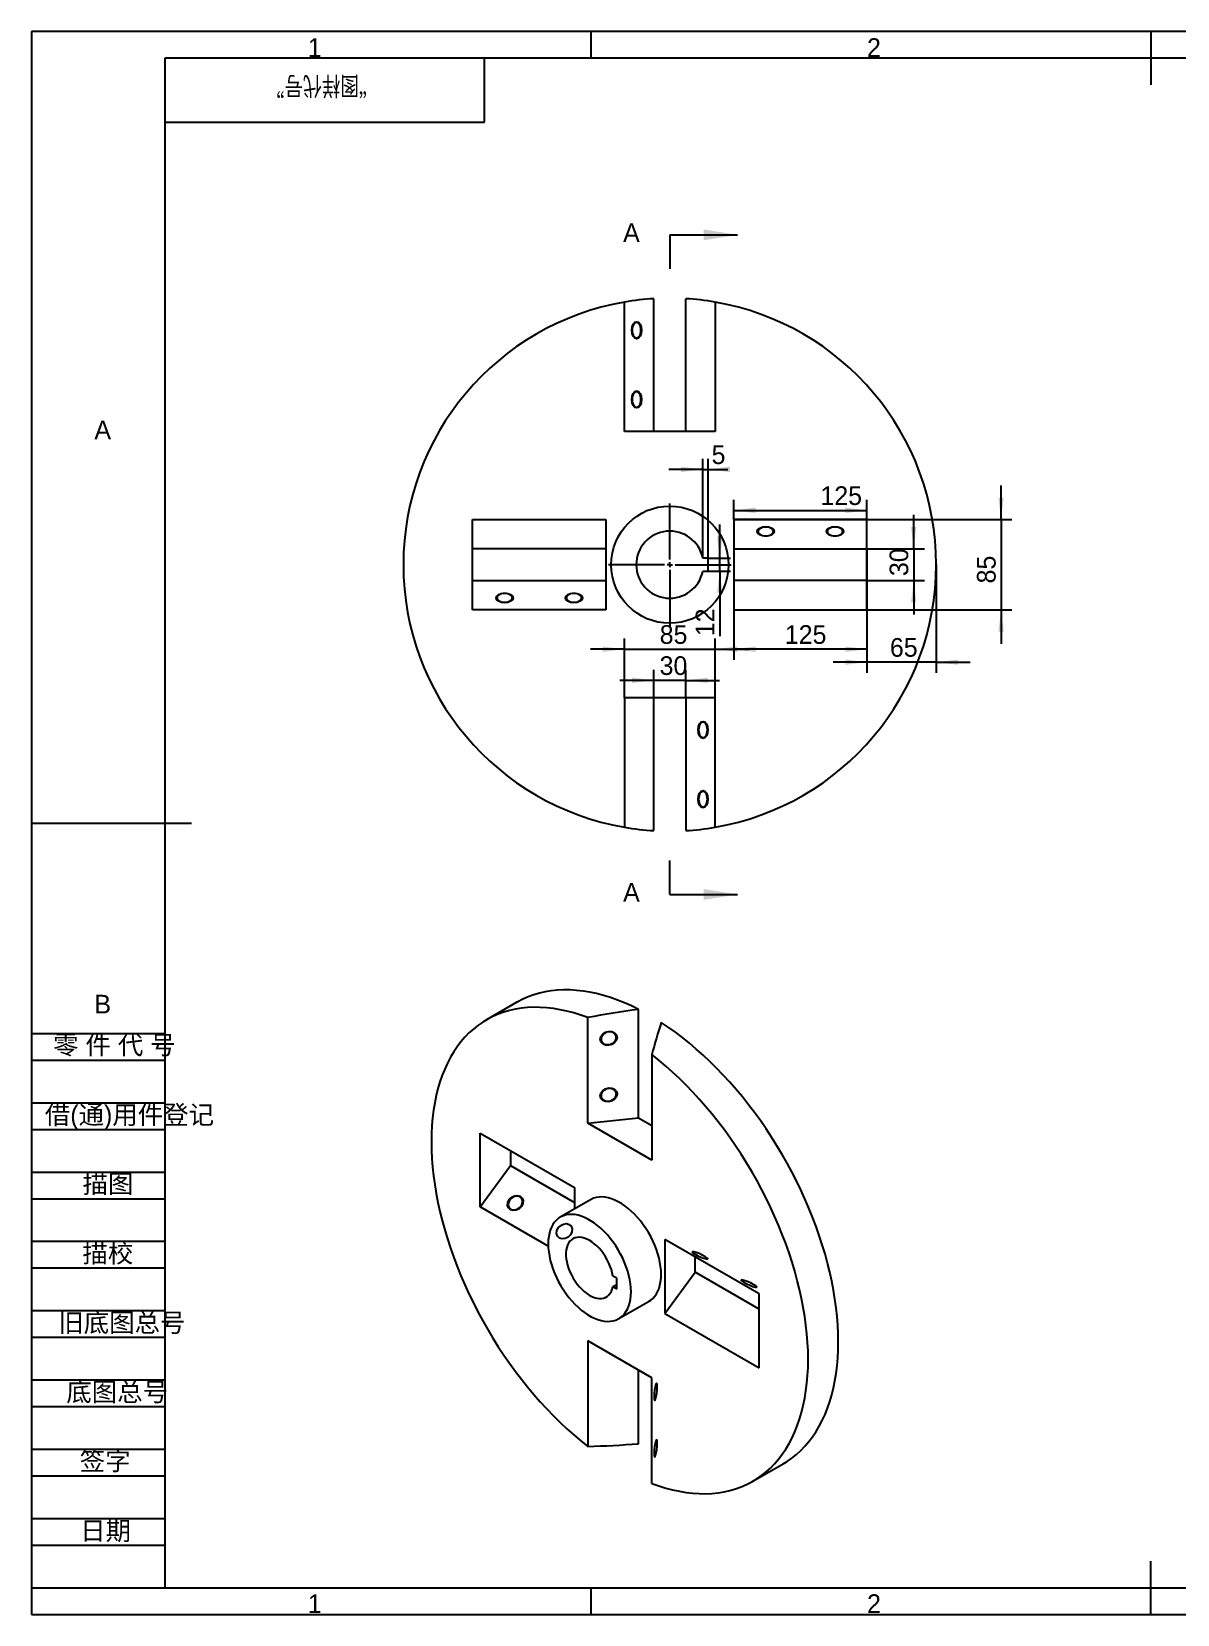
# Model space of a CAD drawing. Header units: millimetres. Extents: x 0 to 2150, y 0 to 1485.
# Drawn here: x 0 to 1075, y 0 to 1485 of the extents above; entities that cross this region are included whole.
import ezdxf

# ---------------------------------------------------------------- set-up
doc = ezdxf.new("R2010")
doc.units = ezdxf.units.MM
doc.header["$LTSCALE"] = 5
doc.linetypes.add('CENTERX2', pattern=[20.32, 12.7, -2.54, 2.54, -2.54])
for name, color, linetype in [('1轮廓实线层', 7, 'Continuous'), ('2细线层', 4, 'Continuous'), ('3中心线层', 1, 'CENTERX2'), ('5剖面线层', 2, 'Continuous'), ('6文字层', 3, 'Continuous')]:
    doc.layers.add(name, color=color, linetype=linetype)
doc.styles.add('SLDTEXTSTYLE0', font='')
doc.styles.add('SLDTEXTSTYLE1', font='')
doc.styles.add('SLDTEXTSTYLE2', font='')
doc.styles.get('SLDTEXTSTYLE0').set_extended_font_data('汉仪长仿宋体')
doc.styles.get('SLDTEXTSTYLE1').set_extended_font_data('汉仪长仿宋体')
doc.styles.get('SLDTEXTSTYLE2').set_extended_font_data('长仿宋体')
doc.dimstyles.new('SLDDIMSTYLE0', dxfattribs={"dimtxt": 17.5, "dimasz": 20.4, "dimexe": 0, "dimexo": 0.0625, "dimgap": 4.375, "dimtad": 2, "dimrnd": 1e-09, "dimzin": 12, "dimdsep": 46, "dimtxsty": 'SLDTEXTSTYLE0', "dimsah": 1, "dimcen": 0.09, "dimadec": 0, "dimazin": 3, "dimtfac": 1, "dimtmove": 0, "dimatfit": 0, "dimfxl": 1, "dimfrac": 2, "dimtolj": 1, "dimtzin": 12, "dimarcsym": 0})
doc.dimstyles.new('SLDDIMSTYLE1', dxfattribs={"dimtxt": 17.5, "dimasz": 20.4, "dimexe": 0, "dimexo": 0.0625, "dimgap": 4.375, "dimtad": 2, "dimrnd": 1e-09, "dimzin": 12, "dimdsep": 46, "dimtxsty": 'SLDTEXTSTYLE0', "dimsah": 1, "dimcen": 0.09, "dimadec": 0, "dimazin": 3, "dimtfac": 1, "dimtofl": 0, "dimtmove": 0, "dimatfit": 3, "dimfxl": 1, "dimfrac": 2, "dimtolj": 1, "dimtzin": 12, "dimarcsym": 0})

# ---------------------------------------------------------------- blocks, each defined once
blk = doc.blocks.new('_D')
at = {"layer": '2细线层'}
for p, q in [((583.8, 876.3), (552, 876.3)), ((583.8, 859.9), (583.8, 886.3)), ((613.8, 876.3), (583.8, 876.3)), ((613.8, 859.9), (613.8, 886.3)), ((613.8, 876.3), (645.5, 876.3))]:
    blk.add_line(p, q, dxfattribs=at)
for points in [[(583.8, 876.3), (563.4, 878.9), (563.4, 873.8)], [(613.8, 876.3), (634.2, 873.8), (634.2, 878.9)]]:
    blk.add_solid(points, dxfattribs=at)
at = {"layer": '2细线层', "insert": (589.2, 898.9, -40.1), "char_height": 17.5, "attachment_point": 1, "style": 'SLDTEXTSTYLE0'}
blk.add_mtext('30', dxfattribs=at)
blk = doc.blocks.new('_D_1')
at = {"layer": '2细线层'}
for p, q in [((556.3, 859.9), (556.3, 915.6)), ((641.3, 859.9), (641.3, 915.6)), ((556.3, 905.6), (524.5, 905.6)), ((556.3, 905.6), (641.3, 905.6)), ((641.3, 905.6), (673, 905.6))]:
    blk.add_line(p, q, dxfattribs=at)
for points in [[(556.3, 905.6), (535.9, 908.1), (535.9, 903)], [(641.3, 905.6), (661.7, 903), (661.7, 908.1)]]:
    blk.add_solid(points, dxfattribs=at)
at = {"layer": '2细线层', "insert": (589.3, 928.1, 0.1), "char_height": 17.5, "attachment_point": 1, "style": 'SLDTEXTSTYLE0'}
blk.add_mtext('85', dxfattribs=at)
blk = doc.blocks.new('_D_2')
at = {"layer": '2细线层'}
for p, q in [((658.8, 1027.4), (658.8, 1045.8)), ((783.8, 1027.4), (783.8, 1045.8)), ((658.8, 1035.8), (783.8, 1035.8))]:
    blk.add_line(p, q, dxfattribs=at)
for points in [[(658.8, 1035.8), (679.2, 1033.3), (679.2, 1038.4)], [(783.8, 1035.8), (763.4, 1038.4), (763.4, 1033.3)]]:
    blk.add_solid(points, dxfattribs=at)
at = {"layer": '2细线层', "insert": (740.1, 1058.4, 0.1), "char_height": 17.5, "attachment_point": 1, "style": 'SLDTEXTSTYLE0'}
blk.add_mtext('125', dxfattribs=at)
blk = doc.blocks.new('_D_3')
at = {"layer": '2细线层'}
for p, q in [((909.6, 1027.4), (909.6, 1059.1)), ((658.8, 1027.4), (919.6, 1027.4)), ((909.6, 1027.4), (909.6, 942.4)), ((658.8, 942.4), (919.6, 942.4)), ((909.6, 942.4), (909.6, 910.6))]:
    blk.add_line(p, q, dxfattribs=at)
for points in [[(909.6, 1027.4), (912.1, 1047.8), (907.1, 1047.8)], [(909.6, 942.4), (907.1, 922), (912.1, 922)]]:
    blk.add_solid(points, dxfattribs=at)
at = {"layer": '2细线层', "insert": (887, 967.3, 0.1), "char_height": 17.5, "attachment_point": 1, "rotation": 90, "style": 'SLDTEXTSTYLE0'}
blk.add_mtext('85', dxfattribs=at)
blk = doc.blocks.new('_D_4')
at = {"layer": '2细线层'}
for p, q in [((848.8, 984.9), (848.8, 883.4)), ((783.8, 942.4), (783.8, 883.4)), ((783.8, 893.4), (752, 893.4)), ((848.8, 893.4), (783.8, 893.4)), ((848.8, 893.4), (880.5, 893.4))]:
    blk.add_line(p, q, dxfattribs=at)
for points in [[(783.8, 893.4), (763.4, 895.9), (763.4, 890.9)], [(848.8, 893.4), (869.2, 890.9), (869.2, 895.9)]]:
    blk.add_solid(points, dxfattribs=at)
at = {"layer": '2细线层', "insert": (805.3, 916, 0.1), "char_height": 17.5, "attachment_point": 1, "style": 'SLDTEXTSTYLE0'}
blk.add_mtext('65', dxfattribs=at)
blk = doc.blocks.new('_D_5')
at = {"layer": '2细线层'}
for p, q in [((658.8, 999.9), (658.8, 895.6)), ((783.8, 999.9), (783.8, 895.6)), ((783.8, 905.6), (658.8, 905.6))]:
    blk.add_line(p, q, dxfattribs=at)
for points in [[(658.8, 905.6), (679.2, 903), (679.2, 908.1)], [(783.8, 905.6), (763.4, 908.1), (763.4, 903)]]:
    blk.add_solid(points, dxfattribs=at)
at = {"layer": '2细线层', "insert": (706.7, 928.1, -40.1), "char_height": 17.5, "attachment_point": 1, "style": 'SLDTEXTSTYLE0'}
blk.add_mtext('125', dxfattribs=at)
blk = doc.blocks.new('_D_6')
at = {"layer": '2细线层'}
for p, q in [((827.6, 999.9), (827.6, 1031.6)), ((783.8, 999.9), (837.6, 999.9)), ((827.6, 999.9), (827.6, 969.9)), ((783.8, 969.9), (837.6, 969.9)), ((827.6, 969.9), (827.6, 938.1))]:
    blk.add_line(p, q, dxfattribs=at)
for points in [[(827.6, 999.9), (830.1, 1020.3), (825.1, 1020.3)], [(827.6, 969.9), (825.1, 949.5), (830.1, 949.5)]]:
    blk.add_solid(points, dxfattribs=at)
at = {"layer": '2细线层', "insert": (805, 974.2, -40.1), "char_height": 17.5, "attachment_point": 1, "rotation": 90, "style": 'SLDTEXTSTYLE0'}
blk.add_mtext('30', dxfattribs=at)
blk = doc.blocks.new('_D_7')
at = {"layer": '2细线层'}
for p, q in [((629.7, 990.9), (629.7, 1084.3)), ((634.7, 990.9), (634.7, 1084.3)), ((629.7, 1074.3), (598, 1074.3)), ((629.7, 1074.3), (634.7, 1074.3)), ((634.7, 1074.3), (653.3, 1074.3))]:
    blk.add_line(p, q, dxfattribs=at)
for points in [[(629.7, 1074.3), (609.3, 1076.8), (609.3, 1071.7)], [(634.7, 1074.3), (655.1, 1071.7), (655.1, 1076.8)]]:
    blk.add_solid(points, dxfattribs=at)
at = {"layer": '2细线层', "insert": (638, 1096.8, 40.1), "char_height": 17.5, "attachment_point": 1, "style": 'SLDTEXTSTYLE0'}
blk.add_mtext('5', dxfattribs=at)
blk = doc.blocks.new('_D_8')
at = {"layer": '2细线层'}
for p, q in [((645.6, 990.9), (645.6, 1022.6)), ((634.7, 990.9), (655.6, 990.9)), ((645.6, 978.9), (645.6, 990.9)), ((634.7, 978.9), (655.6, 978.9)), ((645.6, 978.9), (645.6, 917.8))]:
    blk.add_line(p, q, dxfattribs=at)
for points in [[(645.6, 990.9), (648.2, 1011.3), (643.1, 1011.3)], [(645.6, 978.9), (643.1, 958.5), (648.2, 958.5)]]:
    blk.add_solid(points, dxfattribs=at)
at = {"layer": '2细线层', "insert": (623.1, 917.8, -39.9), "char_height": 17.5, "attachment_point": 1, "rotation": 90, "style": 'SLDTEXTSTYLE0'}
blk.add_mtext('12', dxfattribs=at)
blk = doc.blocks.new('SW_CENTERMARKSYMBOL_0')
at = {"layer": '3中心线层', "color": 0}
for p, q in [((0, 5), (0, 57.5)), ((-5, 0), (-57.5, 0)), ((0, 0), (-2.5, 0)), ((0, 0), (0, 2.5)), ((0, 0), (0, -2.5)), ((0, 0), (2.5, 0)), ((5, 0), (57.5, 0)), ((0, -5), (0, -57.5))]:
    blk.add_line(p, q, dxfattribs=at)

msp = doc.modelspace()

# ---------------------------------------------------------------- linework, layer by layer
at = {"layer": '1轮廓实线层'}
for p, q in [((583.777, 1109.886), (583.777, 1234.435)), ((613.777, 1109.886), (613.777, 1234.435)), ((556.277, 1109.886), (556.277, 1231.247)), ((641.277, 1231.247), (641.277, 1109.886)), ((641.277, 1109.886), (556.277, 1109.886)), ((413.777, 1027.386), (538.777, 1027.386)), ((413.777, 942.386), (413.777, 1027.386)), ((538.777, 1027.386), (538.777, 942.386)), ((783.777, 1027.386), (658.777, 1027.386)), ((658.777, 1027.386), (658.777, 942.386)), ((783.777, 942.386), (783.777, 1027.386)), ((538.777, 999.886), (413.777, 999.886)), ((658.777, 999.886), (783.777, 999.886)), ((634.7, 990.886), (629.7, 990.886)), ((634.7, 978.886), (634.7, 990.886)), ((413.777, 969.886), (538.777, 969.886)), ((629.7, 978.886), (634.7, 978.886)), ((783.777, 969.886), (658.777, 969.886)), ((538.777, 942.386), (413.777, 942.386)), ((658.777, 942.386), (783.777, 942.386)), ((641.277, 859.886), (556.277, 859.886)), ((556.277, 859.886), (556.277, 738.525)), ((583.777, 735.336), (583.777, 859.886)), ((613.777, 859.886), (613.777, 735.336)), ((641.277, 738.525), (641.277, 859.886)), ((455.096, 574.24), (426.812, 557.911)), ((569.48, 465.918), (569.48, 567.618)), ((521.75, 460.816), (521.75, 559.912)), ((581.854, 525.214), (581.854, 426.118)), ((521.75, 460.816), (569.48, 465.918)), ((581.854, 426.118), (521.75, 460.816)), ((569.48, 465.918), (581.854, 458.774)), ((420.987, 451.62), (509.376, 400.594)), ((420.987, 382.214), (420.987, 451.62)), ((449.271, 435.292), (449.271, 420.997)), ((420.987, 382.214), (449.271, 420.997)), ((449.271, 420.997), (509.376, 386.3)), ((524.304, 389.032), (496.02, 372.704)), ((509.376, 400.594), (509.376, 380.414)), ((484.667, 345.452), (420.987, 382.214)), ((682.617, 300.584), (594.228, 351.61)), ((594.228, 351.61), (594.228, 282.204)), ((622.513, 320.987), (622.513, 335.282)), ((548.919, 315.306), (545.384, 317.347)), ((548.919, 305.508), (548.919, 315.306)), ((594.228, 282.204), (622.513, 320.987)), ((682.617, 286.29), (622.513, 320.987)), ((545.384, 307.549), (548.919, 309.59)), ((545.384, 307.549), (548.919, 305.508)), ((682.617, 231.179), (682.617, 300.584)), ((551.015, 277.438), (579.3, 293.767)), ((594.228, 282.204), (682.617, 231.179)), ((581.854, 221.983), (521.75, 256.68)), ((521.75, 256.68), (521.75, 157.584)), ((569.48, 160.083), (569.48, 229.127)), ((581.854, 122.887), (581.854, 221.983)), ((676.792, 124.887), (705.076, 141.215))]:
    msp.add_line(p, q, dxfattribs=at)
at = {"layer": '1轮廓实线层', "flags": 128}
for points in [[(571.715, 1204.886), (571.612, 1206.499), (571.308, 1208.031), (570.819, 1209.406), (570.169, 1210.554), (569.39, 1211.418), (568.522, 1211.954), (567.608, 1212.136), (566.694, 1211.954), (565.826, 1211.418), (565.047, 1210.554), (564.396, 1209.406), (563.907, 1208.031), (563.603, 1206.499), (563.5, 1204.886), (563.603, 1203.272), (563.907, 1201.74), (564.396, 1200.365), (565.047, 1199.217), (565.826, 1198.354), (566.694, 1197.817), (567.608, 1197.636), (568.522, 1197.817), (569.39, 1198.354), (570.169, 1199.217), (570.819, 1200.365), (571.308, 1201.74), (571.612, 1203.272), (571.715, 1204.886)], [(571.715, 1139.886), (571.612, 1141.499), (571.308, 1143.031), (570.819, 1144.406), (570.169, 1145.554), (569.39, 1146.418), (568.522, 1146.954), (567.608, 1147.136), (566.694, 1146.954), (565.826, 1146.418), (565.047, 1145.554), (564.396, 1144.406), (563.907, 1143.031), (563.603, 1141.499), (563.5, 1139.886), (563.603, 1138.272), (563.907, 1136.74), (564.396, 1135.365), (565.047, 1134.217), (565.826, 1133.354), (566.694, 1132.817), (567.608, 1132.636), (568.522, 1132.817), (569.39, 1133.354), (570.169, 1134.217), (570.819, 1135.365), (571.308, 1136.74), (571.612, 1138.272), (571.715, 1139.886)], [(688.777, 1011.948), (690.39, 1012.051), (691.923, 1012.354), (693.297, 1012.844), (694.445, 1013.494), (695.309, 1014.273), (695.845, 1015.141), (696.027, 1016.055), (695.845, 1016.969), (695.309, 1017.837), (694.445, 1018.616), (693.297, 1019.266), (691.923, 1019.756), (690.39, 1020.059), (688.777, 1020.162), (687.164, 1020.059), (685.631, 1019.756), (684.257, 1019.266), (683.109, 1018.616), (682.245, 1017.837), (681.709, 1016.969), (681.527, 1016.055), (681.709, 1015.141), (682.245, 1014.273), (683.109, 1013.494), (684.257, 1012.844), (685.631, 1012.354), (687.164, 1012.051), (688.777, 1011.948)], [(753.777, 1011.948), (755.39, 1012.051), (756.923, 1012.354), (758.297, 1012.844), (759.445, 1013.494), (760.309, 1014.273), (760.845, 1015.141), (761.027, 1016.055), (760.845, 1016.969), (760.309, 1017.837), (759.445, 1018.616), (758.297, 1019.266), (756.923, 1019.756), (755.39, 1020.059), (753.777, 1020.162), (752.164, 1020.059), (750.631, 1019.756), (749.257, 1019.266), (748.109, 1018.616), (747.245, 1017.837), (746.709, 1016.969), (746.527, 1016.055), (746.709, 1015.141), (747.245, 1014.273), (748.109, 1013.494), (749.257, 1012.844), (750.631, 1012.354), (752.164, 1012.051), (753.777, 1011.948)], [(443.777, 949.609), (445.39, 949.712), (446.923, 950.016), (448.297, 950.505), (449.445, 951.155), (450.309, 951.934), (450.845, 952.802), (451.027, 953.716), (450.845, 954.63), (450.309, 955.498), (449.445, 956.277), (448.297, 956.927), (446.923, 957.417), (445.39, 957.72), (443.777, 957.823), (442.164, 957.72), (440.631, 957.417), (439.257, 956.927), (438.109, 956.277), (437.245, 955.498), (436.709, 954.63), (436.527, 953.716), (436.709, 952.802), (437.245, 951.934), (438.109, 951.155), (439.257, 950.505), (440.631, 950.016), (442.164, 949.712), (443.777, 949.609)], [(508.777, 949.609), (510.39, 949.712), (511.923, 950.016), (513.297, 950.505), (514.445, 951.155), (515.309, 951.934), (515.845, 952.802), (516.027, 953.716), (515.845, 954.63), (515.309, 955.498), (514.445, 956.277), (513.297, 956.927), (511.923, 957.417), (510.39, 957.72), (508.777, 957.823), (507.164, 957.72), (505.631, 957.417), (504.257, 956.927), (503.109, 956.277), (502.245, 955.498), (501.709, 954.63), (501.527, 953.716), (501.709, 952.802), (502.245, 951.934), (503.109, 951.155), (504.257, 950.505), (505.631, 950.016), (507.164, 949.712), (508.777, 949.609)], [(634.054, 829.886), (633.951, 831.499), (633.647, 833.031), (633.158, 834.406), (632.507, 835.554), (631.729, 836.418), (630.86, 836.954), (629.946, 837.136), (629.033, 836.954), (628.164, 836.418), (627.386, 835.554), (626.735, 834.406), (626.246, 833.031), (625.942, 831.499), (625.839, 829.886), (625.942, 828.272), (626.246, 826.74), (626.735, 825.365), (627.386, 824.217), (628.164, 823.354), (629.033, 822.817), (629.946, 822.636), (630.86, 822.817), (631.729, 823.354), (632.507, 824.217), (633.158, 825.365), (633.647, 826.74), (633.951, 828.272), (634.054, 829.886)], [(634.054, 764.886), (633.951, 766.499), (633.647, 768.031), (633.158, 769.406), (632.507, 770.554), (631.729, 771.418), (630.86, 771.954), (629.946, 772.136), (629.033, 771.954), (628.164, 771.418), (627.386, 770.554), (626.735, 769.406), (626.246, 768.031), (625.942, 766.499), (625.839, 764.886), (625.942, 763.272), (626.246, 761.74), (626.735, 760.365), (627.386, 759.217), (628.164, 758.354), (629.033, 757.817), (629.946, 757.636), (630.86, 757.817), (631.729, 758.354), (632.507, 759.217), (633.158, 760.365), (633.647, 761.74), (633.951, 763.272), (634.054, 764.886)], [(569.48, 567.618), (562.824, 570.852), (556.193, 573.783), (549.596, 576.405), (543.043, 578.715), (536.543, 580.71), (530.104, 582.387), (523.737, 583.744), (517.451, 584.778), (511.253, 585.488), (505.154, 585.874), (499.162, 585.934), (493.285, 585.668), (487.532, 585.078), (481.911, 584.163), (476.43, 582.925), (471.096, 581.366), (465.919, 579.488), (460.904, 577.294), (456.059, 574.787), (455.096, 574.24)], [(521.75, 559.912), (515.182, 562.247), (508.666, 564.266), (502.212, 565.966), (495.829, 567.344), (489.526, 568.399), (483.312, 569.129), (477.196, 569.533), (471.187, 569.611), (465.294, 569.361), (459.524, 568.786), (453.886, 567.885), (448.389, 566.66), (443.039, 565.112), (437.845, 563.244), (432.815, 561.059), (427.954, 558.559), (423.271, 555.748), (418.772, 552.631), (414.464, 549.211), (410.352, 545.493), (406.442, 541.484), (402.741, 537.188), (399.253, 532.611), (395.983, 527.762), (392.936, 522.645), (390.117, 517.269), (387.529, 511.641), (385.176, 505.769), (383.062, 499.662), (381.19, 493.329), (379.561, 486.778), (378.179, 480.019), (377.046, 473.061), (376.163, 465.915), (375.531, 458.591), (375.152, 451.099), (375.025, 443.45), (375.152, 435.655), (375.531, 427.725), (376.163, 419.672), (377.046, 411.506), (378.179, 403.24), (379.561, 394.886), (381.19, 386.455), (383.062, 377.959), (385.176, 369.411), (387.529, 360.823), (390.117, 352.208), (392.936, 343.576), (395.983, 334.942), (399.253, 326.317), (402.741, 317.713), (406.442, 309.144), (410.352, 300.62), (414.464, 292.155), (418.772, 283.761), (423.271, 275.449), (427.954, 267.231), (432.815, 259.119), (437.845, 251.126), (443.039, 243.261), (448.389, 235.537), (453.886, 227.965), (459.524, 220.555), (465.294, 213.318), (471.187, 206.264), (477.196, 199.403), (483.312, 192.746), (489.526, 186.302), (495.829, 180.08), (502.212, 174.089), (508.666, 168.337), (515.182, 162.833), (521.75, 157.584)], [(705.076, 141.215), (708.782, 143.485), (713.266, 146.608), (717.561, 150.031), (721.659, 153.751), (725.555, 157.762), (729.244, 162.059), (732.721, 166.634), (735.979, 171.482), (739.015, 176.595), (741.825, 181.967), (744.404, 187.589), (746.748, 193.454), (748.855, 199.554), (750.721, 205.879), (752.343, 212.421), (753.72, 219.169), (754.849, 226.116), (755.729, 233.25), (756.359, 240.562), (756.737, 248.041), (756.863, 255.676), (756.737, 263.457), (756.359, 271.373), (755.729, 279.411), (754.849, 287.562), (753.72, 295.812), (752.343, 304.151), (750.721, 312.566), (748.855, 321.045), (746.748, 329.577), (744.404, 338.149), (741.825, 346.749), (739.015, 355.364), (735.979, 363.983), (732.721, 372.593), (729.244, 381.182), (725.555, 389.737), (721.659, 398.247), (717.561, 406.699), (713.266, 415.081), (708.782, 423.381), (704.114, 431.588), (699.269, 439.689), (694.254, 447.673), (689.076, 455.529), (683.743, 463.246), (678.262, 470.812), (672.641, 478.217), (666.888, 485.45), (661.011, 492.5), (655.019, 499.359), (648.919, 506.015), (642.722, 512.46), (636.435, 518.685), (630.068, 524.679), (623.63, 530.436), (617.129, 535.946), (610.576, 541.202), (603.979, 546.196), (597.348, 550.922), (590.693, 555.372)], [(548.544, 541.251), (548.366, 542.55), (547.838, 543.744), (546.989, 544.776), (545.86, 545.593), (544.509, 546.154), (543.002, 546.43), (541.416, 546.409), (539.829, 546.091), (538.323, 545.492), (536.971, 544.642), (535.842, 543.584), (534.993, 542.371), (534.466, 541.064), (534.287, 539.727), (534.466, 538.429), (534.993, 537.234), (535.842, 536.202), (536.971, 535.386), (538.323, 534.825), (539.829, 534.548), (541.416, 534.569), (543.002, 534.887), (544.509, 535.486), (545.86, 536.336), (546.989, 537.394), (547.838, 538.607), (548.366, 539.915), (548.544, 541.251)], [(581.854, 122.887), (588.422, 120.552), (594.938, 118.533), (601.392, 116.833), (607.775, 115.454), (614.078, 114.399), (620.292, 113.669), (626.408, 113.265), (632.417, 113.188), (638.31, 113.437), (644.08, 114.013), (649.718, 114.913), (655.215, 116.139), (660.565, 117.686), (665.759, 119.554), (670.789, 121.74), (675.65, 124.24), (680.333, 127.05), (684.832, 130.168), (689.14, 133.588), (693.252, 137.305), (697.162, 141.315), (700.863, 145.611), (704.351, 150.187), (707.621, 155.037), (710.668, 160.154), (713.487, 165.53), (716.075, 171.158), (718.428, 177.029), (720.542, 183.136), (722.414, 189.47), (724.043, 196.021), (725.425, 202.78), (726.558, 209.737), (727.441, 216.883), (728.073, 224.207), (728.452, 231.699), (728.579, 239.348), (728.452, 247.143), (728.073, 255.073), (727.441, 263.127), (726.558, 271.292), (725.425, 279.558), (724.043, 287.913), (722.414, 296.344), (720.542, 304.839), (718.428, 313.387), (716.075, 321.975), (713.487, 330.591), (710.668, 339.222), (707.621, 347.857), (704.351, 356.482), (700.863, 365.085), (697.162, 373.655), (693.252, 382.178), (689.14, 390.643), (684.832, 399.038), (680.333, 407.35), (675.65, 415.568), (670.789, 423.679), (665.759, 431.673), (660.565, 439.537), (655.215, 447.261), (649.718, 454.834), (644.08, 462.244), (638.31, 469.481), (632.417, 476.535), (626.408, 483.395), (620.292, 490.052), (614.078, 496.496), (607.775, 502.719), (601.392, 508.71), (594.938, 514.462), (588.422, 519.966), (581.854, 525.214)], [(548.544, 488.176), (548.366, 489.474), (547.838, 490.669), (546.989, 491.701), (545.86, 492.518), (544.509, 493.078), (543.002, 493.355), (541.416, 493.334), (539.829, 493.016), (538.323, 492.417), (536.971, 491.567), (535.842, 490.509), (534.993, 489.296), (534.466, 487.988), (534.287, 486.652), (534.466, 485.354), (534.993, 484.159), (535.842, 483.127), (536.971, 482.311), (538.323, 481.75), (539.829, 481.473), (541.416, 481.494), (543.002, 481.812), (544.509, 482.411), (545.86, 483.261), (546.989, 484.319), (547.838, 485.532), (548.366, 486.84), (548.544, 488.176)], [(449.63, 380.155), (450.876, 379.641), (452.272, 379.444), (453.748, 379.573), (455.228, 380.022), (456.64, 380.768), (457.912, 381.773), (458.981, 382.988), (459.792, 384.351), (460.306, 385.794), (460.496, 387.245), (460.353, 388.631), (459.885, 389.882), (459.113, 390.936), (458.079, 391.74), (456.832, 392.253), (455.436, 392.45), (453.961, 392.321), (452.48, 391.873), (451.068, 391.127), (449.796, 390.122), (448.728, 388.907), (447.916, 387.544), (447.402, 386.1), (447.212, 384.65), (447.355, 383.264), (447.824, 382.012), (448.595, 380.959), (449.63, 380.155)], [(590.693, 318.948), (590.567, 322.635), (590.189, 326.443), (589.563, 330.348), (588.691, 334.325), (587.581, 338.348), (586.238, 342.39), (584.672, 346.426), (582.893, 350.43), (580.912, 354.375), (578.743, 358.236), (576.398, 361.987), (573.895, 365.605), (571.247, 369.067), (568.474, 372.348), (565.593, 375.429), (562.622, 378.29), (559.581, 380.911), (556.49, 383.275), (553.368, 385.369), (550.236, 387.177), (547.114, 388.688), (544.023, 389.892), (540.982, 390.782), (538.011, 391.352), (535.13, 391.598), (532.357, 391.518), (529.709, 391.113), (527.206, 390.386), (524.861, 389.341), (524.304, 389.032)], [(562.409, 302.62), (562.282, 306.306), (561.905, 310.115), (561.278, 314.02), (560.407, 317.997), (559.297, 322.02), (557.954, 326.062), (556.388, 330.098), (554.609, 334.102), (552.628, 338.047), (550.458, 341.908), (548.114, 345.659), (545.61, 349.277), (542.963, 352.738), (540.19, 356.02), (537.309, 359.101), (534.338, 361.961), (531.297, 364.582), (528.205, 366.947), (525.084, 369.04), (521.952, 370.848), (518.83, 372.36), (515.739, 373.564), (512.698, 374.454), (509.727, 375.024), (506.845, 375.269), (504.072, 375.19), (501.425, 374.785), (498.921, 374.058), (496.577, 373.013), (494.407, 371.657), (492.427, 369.999), (490.648, 368.049), (489.082, 365.821), (487.739, 363.329), (486.628, 360.588), (485.757, 357.618), (485.13, 354.436), (484.753, 351.063), (484.627, 347.522), (484.753, 343.836), (485.13, 340.028), (485.757, 336.122), (486.628, 332.145), (487.739, 328.123), (489.082, 324.08), (490.648, 320.044), (492.427, 316.04), (494.407, 312.095), (496.577, 308.235), (498.921, 304.483), (501.425, 300.865), (504.072, 297.404), (506.845, 294.122), (509.727, 291.041), (512.698, 288.181), (515.739, 285.56), (518.83, 283.195), (521.952, 281.102), (525.084, 279.294), (528.205, 277.783), (531.297, 276.578), (534.338, 275.688), (537.309, 275.118), (540.19, 274.873), (542.963, 274.952), (545.61, 275.357), (548.114, 276.085), (550.458, 277.13), (552.628, 278.485), (554.609, 280.143), (556.388, 282.093), (557.954, 284.321), (559.297, 286.813), (560.407, 289.554), (561.278, 292.525), (561.905, 295.707), (562.282, 299.079), (562.409, 302.62)], [(545.384, 317.347), (544.804, 320.357), (543.979, 323.422), (542.919, 326.505), (541.636, 329.571), (540.145, 332.586), (538.463, 335.515), (536.609, 338.323), (534.604, 340.98), (532.472, 343.453), (530.237, 345.715), (527.925, 347.74), (525.562, 349.504), (523.175, 350.987), (520.793, 352.172), (518.442, 353.046), (516.149, 353.598), (513.941, 353.822), (511.843, 353.716), (509.879, 353.28), (508.072, 352.52), (506.442, 351.444), (505.009, 350.066), (503.789, 348.4), (502.795, 346.465), (502.04, 344.285), (501.532, 341.884), (501.276, 339.29), (501.276, 336.532), (501.532, 333.643), (502.04, 330.654), (502.795, 327.602), (503.789, 324.521), (505.009, 321.446), (506.442, 318.412), (508.072, 315.456), (509.879, 312.609), (511.843, 309.906), (513.941, 307.378), (516.149, 305.052), (518.442, 302.957), (520.793, 301.116), (523.175, 299.551), (525.562, 298.279), (527.925, 297.314), (530.237, 296.669), (532.472, 296.351), (534.604, 296.362), (536.609, 296.704), (538.463, 297.372), (540.145, 298.358), (541.636, 299.651), (542.919, 301.237), (543.979, 303.096), (544.804, 305.208), (545.384, 307.549)], [(579.3, 293.767), (580.912, 294.814), (582.893, 296.472), (584.672, 298.421), (586.238, 300.649), (587.581, 303.141), (588.691, 305.882), (589.563, 308.853), (590.189, 312.035), (590.567, 315.407), (590.693, 318.948)]]:
    msp.add_lwpolyline(points, dxfattribs=at)
at = {"layer": '1轮廓实线层'}
msp.add_circle((598.777, 984.886), 55, dxfattribs=at)
for radius, start, end in [(250, 93.439813, 99.787819), (250, 80.212181, 86.560187), (250, 99.787819, 260.212181), (250, 279.787819, 80.212181), (31.5, 10.980575, 349.019425), (250, 260.212181, 266.560187), (250, 273.439813, 279.787819)]:
    msp.add_arc((598.777, 984.886), radius, start, end, dxfattribs=at)
for major_axis, ratio, start_param, end_param in [((433.037, 59.21), 0.46368123, 1.56751691, 1.67831052), ((63.777, 322.99), 0.15133184, 0.97691619, 1.0877098), ((433.037, 59.21), 0.46368123, 4.47824384, 4.58903745)]:
    msp.add_ellipse((595.514, 366.634), major_axis=major_axis, ratio=ratio, start_param=start_param, end_param=end_param, dxfattribs=at)
at = {"layer": '2细线层'}
for p, q in [((2100, 1485), (0, 1485)), ((0, 1485), (0, 0)), ((525, 1460), (525, 1485)), ((1050, 1485), (1050, 1460)), ((2075, 1460), (125, 1460)), ((125, 1460), (125, 25)), ((425, 1400), (425, 1460)), ((1050, 1460), (1050, 1435)), ((125, 1400), (425, 1400)), ((0, 742.5), (125, 742.5)), ((125, 742.5), (150, 742.5)), ((0, 545), (125, 545)), ((0, 520), (125, 520)), ((0, 480), (125, 480)), ((0, 455), (125, 455)), ((0, 415), (125, 415)), ((0, 390), (125, 390)), ((0, 350), (125, 350)), ((0, 325), (125, 325)), ((0, 285), (125, 285)), ((0, 260), (125, 260)), ((0, 220), (125, 220)), ((0, 195), (125, 195)), ((0, 155), (125, 155)), ((0, 130), (125, 130)), ((0, 90), (125, 90)), ((0, 65), (125, 65)), ((1050, 25), (1050, 50)), ((0, 25), (2075, 25)), ((525, 0), (525, 25)), ((1050, 0), (1050, 25)), ((0, 0), (2100, 0))]:
    msp.add_line(p, q, dxfattribs=at)
at = {"layer": '2细线层', "flags": 128}
for points in [[(567.608, 1212.886), (569.342, 1212.277), (570.812, 1210.542), (571.795, 1207.947), (572.14, 1204.886), (571.795, 1201.824), (570.812, 1199.229), (569.342, 1197.495), (567.608, 1196.886), (565.873, 1197.495), (564.403, 1199.229), (563.42, 1201.824), (563.075, 1204.886), (563.42, 1207.947), (564.403, 1210.542), (565.873, 1212.277), (567.608, 1212.886)], [(567.608, 1147.886), (569.342, 1147.277), (570.812, 1145.542), (571.795, 1142.947), (572.14, 1139.886), (571.795, 1136.824), (570.812, 1134.229), (569.342, 1132.495), (567.608, 1131.886), (565.873, 1132.495), (564.403, 1134.229), (563.42, 1136.824), (563.075, 1139.886), (563.42, 1142.947), (564.403, 1145.542), (565.873, 1147.277), (567.608, 1147.886)], [(688.777, 1011.523), (685.716, 1011.868), (683.12, 1012.85), (681.386, 1014.321), (680.777, 1016.055), (681.386, 1017.789), (683.12, 1019.26), (685.716, 1020.242), (688.777, 1020.587), (691.839, 1020.242), (694.434, 1019.26), (696.168, 1017.789), (696.777, 1016.055), (696.168, 1014.321), (694.434, 1012.85), (691.839, 1011.868), (688.777, 1011.523)], [(753.777, 1011.523), (750.716, 1011.868), (748.12, 1012.85), (746.386, 1014.321), (745.777, 1016.055), (746.386, 1017.789), (748.12, 1019.26), (750.716, 1020.242), (753.777, 1020.587), (756.839, 1020.242), (759.434, 1019.26), (761.168, 1017.789), (761.777, 1016.055), (761.168, 1014.321), (759.434, 1012.85), (756.839, 1011.868), (753.777, 1011.523)], [(443.777, 958.248), (446.839, 957.903), (449.434, 956.921), (451.168, 955.451), (451.777, 953.716), (451.168, 951.982), (449.434, 950.511), (446.839, 949.529), (443.777, 949.184), (440.716, 949.529), (438.12, 950.511), (436.386, 951.982), (435.777, 953.716), (436.386, 955.451), (438.12, 956.921), (440.716, 957.903), (443.777, 958.248)], [(508.777, 958.248), (511.839, 957.903), (514.434, 956.921), (516.168, 955.451), (516.777, 953.716), (516.168, 951.982), (514.434, 950.511), (511.839, 949.529), (508.777, 949.184), (505.716, 949.529), (503.12, 950.511), (501.386, 951.982), (500.777, 953.716), (501.386, 955.451), (503.12, 956.921), (505.716, 957.903), (508.777, 958.248)], [(629.946, 821.886), (628.212, 822.495), (626.742, 824.229), (625.759, 826.824), (625.414, 829.886), (625.759, 832.947), (626.742, 835.542), (628.212, 837.277), (629.946, 837.886), (631.681, 837.277), (633.151, 835.542), (634.134, 832.947), (634.479, 829.886), (634.134, 826.824), (633.151, 824.229), (631.681, 822.495), (629.946, 821.886)], [(629.946, 756.886), (628.212, 757.495), (626.742, 759.229), (625.759, 761.824), (625.414, 764.886), (625.759, 767.947), (626.742, 770.542), (628.212, 772.277), (629.946, 772.886), (631.681, 772.277), (633.151, 770.542), (634.134, 767.947), (634.479, 764.886), (634.134, 761.824), (633.151, 759.229), (631.681, 757.495), (629.946, 756.886)], [(541.416, 547.022), (544.426, 546.846), (546.978, 545.703), (548.683, 543.766), (549.282, 541.33), (548.683, 538.766), (546.978, 536.465), (544.426, 534.776), (541.416, 533.957), (538.405, 534.132), (535.853, 535.276), (534.148, 537.213), (533.549, 539.648), (534.148, 542.212), (535.853, 544.514), (538.405, 546.203), (541.416, 547.022)], [(541.416, 493.946), (544.426, 493.771), (546.978, 492.628), (548.683, 490.691), (549.282, 488.255), (548.683, 485.691), (546.978, 483.39), (544.426, 481.701), (541.416, 480.882), (538.405, 481.057), (535.853, 482.2), (534.148, 484.137), (533.549, 486.573), (534.148, 489.137), (535.853, 491.439), (538.405, 493.127), (541.416, 493.946)], [(458.516, 392.339), (460.326, 390.603), (461.15, 388.158), (460.864, 385.376), (459.511, 382.682), (457.297, 380.484), (454.558, 379.118), (451.712, 378.792), (449.193, 379.556), (447.383, 381.292), (446.558, 383.737), (446.844, 386.518), (448.197, 389.213), (450.412, 391.41), (453.15, 392.776), (455.996, 393.102), (458.516, 392.339)], [(504.478, 365.806), (506.288, 364.07), (507.112, 361.625), (506.826, 358.843), (505.473, 356.148), (503.258, 353.951), (500.52, 352.585), (497.674, 352.259), (495.155, 353.022), (493.345, 354.759), (492.52, 357.204), (492.806, 359.985), (494.159, 362.68), (496.374, 364.877), (499.112, 366.243), (501.958, 366.569), (504.478, 365.806)], [(631.757, 335.83), (629.237, 337.156), (626.391, 338.435), (623.653, 339.47), (621.438, 340.105), (620.085, 340.243), (619.799, 339.863), (620.624, 339.022), (622.434, 337.849), (624.953, 336.523), (627.799, 335.244), (630.538, 334.209), (632.752, 333.574), (634.105, 333.436), (634.391, 333.816), (633.567, 334.657), (631.757, 335.83)], [(677.719, 309.297), (675.199, 310.623), (672.353, 311.901), (669.615, 312.937), (667.4, 313.572), (666.047, 313.71), (665.761, 313.329), (666.586, 312.489), (668.396, 311.316), (670.915, 309.989), (673.761, 308.711), (676.5, 307.676), (678.714, 307.041), (680.067, 306.903), (680.353, 307.283), (679.529, 308.124), (677.719, 309.297)], [(585.496, 202.307), (586.053, 204.542), (586.526, 207.431), (586.842, 210.535), (586.953, 213.381), (586.842, 215.535), (586.526, 216.67), (586.053, 216.612), (585.496, 215.372), (584.938, 213.137), (584.466, 210.247), (584.15, 207.144), (584.039, 204.298), (584.15, 202.144), (584.466, 201.009), (584.938, 201.067), (585.496, 202.307)], [(585.496, 149.232), (586.053, 151.467), (586.526, 154.356), (586.842, 157.46), (586.953, 160.305), (586.842, 162.46), (586.526, 163.594), (586.053, 163.537), (585.496, 162.297), (584.938, 160.062), (584.466, 157.172), (584.15, 154.069), (584.039, 151.223), (584.15, 149.069), (584.466, 147.934), (584.938, 147.991), (585.496, 149.232)]]:
    msp.add_lwpolyline(points, dxfattribs=at)
at = {"layer": '5剖面线层'}
for p, q in [((598.777, 1294.327), (598.777, 1262.577)), ((598.777, 675.444), (598.777, 707.194))]:
    msp.add_line(p, q, dxfattribs=at)
at = {"layer": '5剖面线层', "linetype": 'Continuous'}
for p, q in [((598.777, 1294.327), (662.277, 1294.327)), ((598.777, 675.444), (662.277, 675.444))]:
    msp.add_line(p, q, dxfattribs=at)
at = {"layer": '5剖面线层'}
for points in [[(662.277, 1294.327), (630.527, 1299.407), (630.527, 1289.247)], [(662.277, 675.444), (630.527, 680.524), (630.527, 670.364)]]:
    msp.add_solid(points, dxfattribs=at)

# ---------------------------------------------------------------- block references
at = {"layer": '3中心线层'}
msp.add_blockref('SW_CENTERMARKSYMBOL_0', (598.777, 984.886), dxfattribs=at)

# ---------------------------------------------------------------- texts
at = {"layer": '5剖面线层', "char_height": 17.5, "attachment_point": 1, "style": 'SLDTEXTSTYLE0'}
for insert in [(554.977, 1305.154), (554.977, 686.271)]:
    msp.add_mtext('A', dxfattribs=dict(at, insert=insert))
at = {"layer": '6文字层', "char_height": 17.5}
for s, insert, attachment_point, style in [('1', (265.59, 1478.809), 2, 'SLDTEXTSTYLE0'), ('2', (790.374, 1478.809), 2, 'SLDTEXTSTYLE0'), ('A', (66.687, 1120.059), 2, 'SLDTEXTSTYLE0'), ('B', (66.715, 581.309), 2, 'SLDTEXTSTYLE0'), ('零 件 代 号', (20.116, 542.974), 1, 'SLDTEXTSTYLE1'), ('借(通)用件登记', (12.369, 477.496), 1, 'SLDTEXTSTYLE1'), ('描图', (71.651, 412.763), 2, 'SLDTEXTSTYLE1'), ('描校', (71.488, 347.585), 2, 'SLDTEXTSTYLE1'), ('旧底图总号', (25, 282.438), 1, 'SLDTEXTSTYLE1'), ('底图总号', (32.5, 217.432), 1, 'SLDTEXTSTYLE1'), ('  签字', (62.457, 152.685), 2, 'SLDTEXTSTYLE1'), ('  日期', (62.843, 87.184), 2, 'SLDTEXTSTYLE1'), ('1', (265.59, 18.809), 2, 'SLDTEXTSTYLE0'), ('2', (790.374, 18.809), 2, 'SLDTEXTSTYLE0')]:
    msp.add_mtext(s, dxfattribs=dict(at, insert=insert, attachment_point=attachment_point, style=style))
at = {"layer": '6文字层', "insert": (272.119, 1425.116), "char_height": 17.5, "attachment_point": 2, "rotation": 180, "style": 'SLDTEXTSTYLE2'}
msp.add_mtext('“图样代号”', dxfattribs=at)

# ---------------------------------------------------------------- dimensions: what is measured, and where the dimension line sits
at = {"layer": '2细线层'}
for base, p1, p2, dimstyle, picture, middle in [((634.7, 1085.106), (629.7, 990.886), (634.7, 990.886), 'SLDDIMSTYLE0', '_D_7', (645.626, 1085.106)), ((783.777, 1046.639), (658.777, 1027.386), (783.777, 1027.386), 'SLDDIMSTYLE1', '_D_2', (755.475, 1046.639)), ((658.777, 916.403), (783.777, 999.886), (658.777, 999.886), 'SLDDIMSTYLE1', '_D_5', (722.059, 916.403)), ((783.777, 904.229), (848.777, 984.886), (783.777, 942.386), 'SLDDIMSTYLE0', '_D_4', (816.765, 904.229)), ((641.277, 916.403), (556.277, 859.886), (641.277, 859.886), 'SLDDIMSTYLE0', '_D_1', (600.747, 916.403)), ((583.777, 887.155), (613.777, 859.886), (583.777, 859.886), 'SLDDIMSTYLE0', '_D', (600.747, 887.155))]:
    dim = msp.add_linear_dim(base=base, p1=p1, p2=p2, dimstyle=dimstyle, dxfattribs=at)
    dim.commit()
    dim.dimension.update_dxf_attribs({"geometry": picture, "text_midpoint": middle, "dimtype": 160})
for base, p1, p2, picture, middle in [((898.777, 942.386), (658.777, 1027.386), (658.777, 942.386), '_D_3', (898.777, 978.775)), ((816.765, 969.886), (783.777, 999.886), (783.777, 969.886), '_D_6', (816.765, 985.687)), ((645.626, 990.886), (634.7, 978.886), (634.7, 990.886), '_D_8', (645.626, 929.351))]:
    dim = msp.add_linear_dim(base=base, p1=p1, p2=p2, angle=90, dimstyle='SLDDIMSTYLE0', dxfattribs=at)
    dim.commit()
    dim.dimension.update_dxf_attribs({"geometry": picture, "text_midpoint": middle, "dimtype": 160})

doc.saveas('drawing.dxf')
